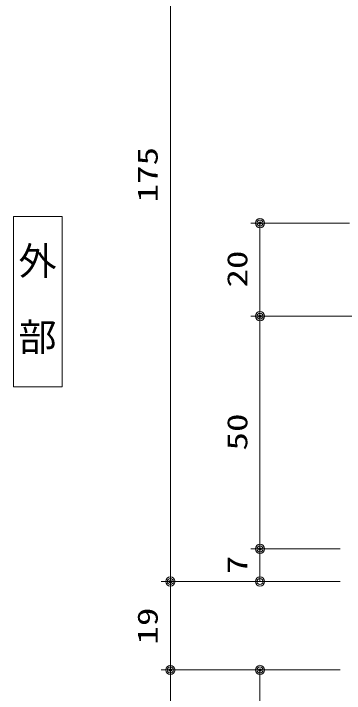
# Model space of a CAD drawing. Units: millimetres on the paper. Extents: x -395 to 395, y -281 to 281.
# Drawn here: x 24.4 to 95.4, y -51.9 to 94.1 of the extents above; entities that cross this region are included whole.
import ezdxf
from ezdxf.enums import TextEntityAlignment as Align

# ---------------------------------------------------------------- set-up
doc = ezdxf.new("R2010")
doc.units = ezdxf.units.MM
doc.header["$PDMODE"] = 32
doc.header["$PDSIZE"] = 0.5
for name, color, linetype, lineweight in [('0-2_USERZ', 3, 'Continuous', 9), ('0-5_0', 7, 'Continuous', 9), ('0-A_USER1', 4, 'Continuous', 9), ('0-B_SUNPOU', 3, 'Continuous', 9)]:
    doc.layers.add(name, color=color, linetype=linetype, lineweight=lineweight)
doc.layers.add('0-6_DEFPOINTS', color=1, linetype='Continuous')
doc.styles.add('@ＭＳ ゴシック', font='')
doc.styles.add('ＭＳ ゴシック', font='')
doc.styles.get('@ＭＳ ゴシック').set_extended_font_data('@MS Gothic')
doc.styles.get('ＭＳ ゴシック').set_extended_font_data('MS Gothic')

# ---------------------------------------------------------------- blocks, each defined once
blk = doc.blocks.new('DOT1')
at = {"layer": '0-5_0'}
blk.add_line((0, 0), (-1, 0), dxfattribs=at)
for radius in [0.5, 0.325]:
    blk.add_circle((0, 0), radius, dxfattribs=at)
blk = doc.blocks.new('GAIBU_H')
at = {"layer": '0-A_USER1'}
blk.add_lwpolyline([(-5.22, -18.32), (5.22, -18.32), (5.22, 18.32), (-5.22, 18.32)], close=True, dxfattribs=at)
at = {"layer": '0-A_USER1', "style": '@ＭＳ ゴシック'}
blk.add_text('外\u3000部', height=5.99, rotation=270, dxfattribs=at).set_placement((-4.987, 12.92), align=Align.BOTTOM_LEFT)

msp = doc.modelspace()

# ---------------------------------------------------------------- linework, layer by layer
at = {"layer": '0-2_USERZ'}
for p, q in [((96.543, 49.097), (75.304, 49.097)), ((77.304, 31.093), (77.304, 47.097)), ((143.543, 29.093), (75.304, 29.093)), ((143.543, 29.093), (75.304, 29.093)), ((77.304, -18.907), (77.304, 27.093)), ((94.543, -20.907), (75.304, -20.907)), ((94.543, -20.907), (75.304, -20.907)), ((77.304, -25.907), (77.304, -22.907)), ((94.543, -27.907), (75.304, -27.907)), ((94.543, -46.907), (75.304, -46.907)), ((77.304, -66.911), (77.304, -48.907))]:
    msp.add_line(p, q, dxfattribs=at)
at = {"layer": '0-6_DEFPOINTS'}
for p in [(77.304, 49.097), (77.304, 29.093), (77.304, -20.907), (58.063, -27.907), (58.063, -46.907), (77.304, -46.907)]:
    msp.add_point(p, dxfattribs=at)
at = {"layer": '0-B_SUNPOU'}
for p, q in [((58.063, 145.093), (58.063, -25.907)), ((94.543, -27.907), (56.063, -27.907)), ((94.543, -27.907), (56.063, -27.907)), ((94.543, -27.907), (56.063, -27.907)), ((58.063, -29.907), (58.063, -44.907)), ((58.063, -29.907), (58.063, -90.911)), ((94.543, -46.907), (56.063, -46.907))]:
    msp.add_line(p, q, dxfattribs=at)

# ---------------------------------------------------------------- block references
at = {"layer": '0-2_USERZ', "xscale": 2, "yscale": 2}
for p, rotation in [((77.304, 49.097), 90), ((77.304, 29.093), 270), ((77.304, 29.093), 90), ((77.304, -20.907), 270), ((77.304, -20.907), 90), ((77.304, -27.907), 270), ((77.304, -46.907), 90)]:
    msp.add_blockref('DOT1', p, dxfattribs=dict(at, rotation=rotation))
at = {"layer": '0-A_USER1'}
msp.add_blockref('GAIBU_H', (29.644, 32.213), dxfattribs=at)
at = {"layer": '0-B_SUNPOU', "xscale": 2, "yscale": 2}
for p, rotation in [((58.063, -27.907), 270), ((58.063, -27.907), 90), ((58.063, -27.907), 90), ((58.063, -46.907), 270)]:
    msp.add_blockref('DOT1', p, dxfattribs=dict(at, rotation=rotation))

# ---------------------------------------------------------------- texts
at = {"layer": '0-2_USERZ', "style": 'ＭＳ ゴシック', "width": 1.35}
for s, p in [('20', (75.887, 35.238)), ('50', (75.887, 0.236)), ('7', (75.887, -26.335))]:
    msp.add_text(s, height=4.333, rotation=90, dxfattribs=at).set_placement(p, align=Align.BOTTOM_LEFT)
at = {"layer": '0-B_SUNPOU', "style": 'ＭＳ ゴシック', "width": 1.35}
for s, p in [('175', (56.646, 53.518)), ('19', (56.646, -41.457))]:
    msp.add_text(s, height=4.333, rotation=90, dxfattribs=at).set_placement(p, align=Align.BOTTOM_LEFT)

doc.saveas('drawing.dxf')
